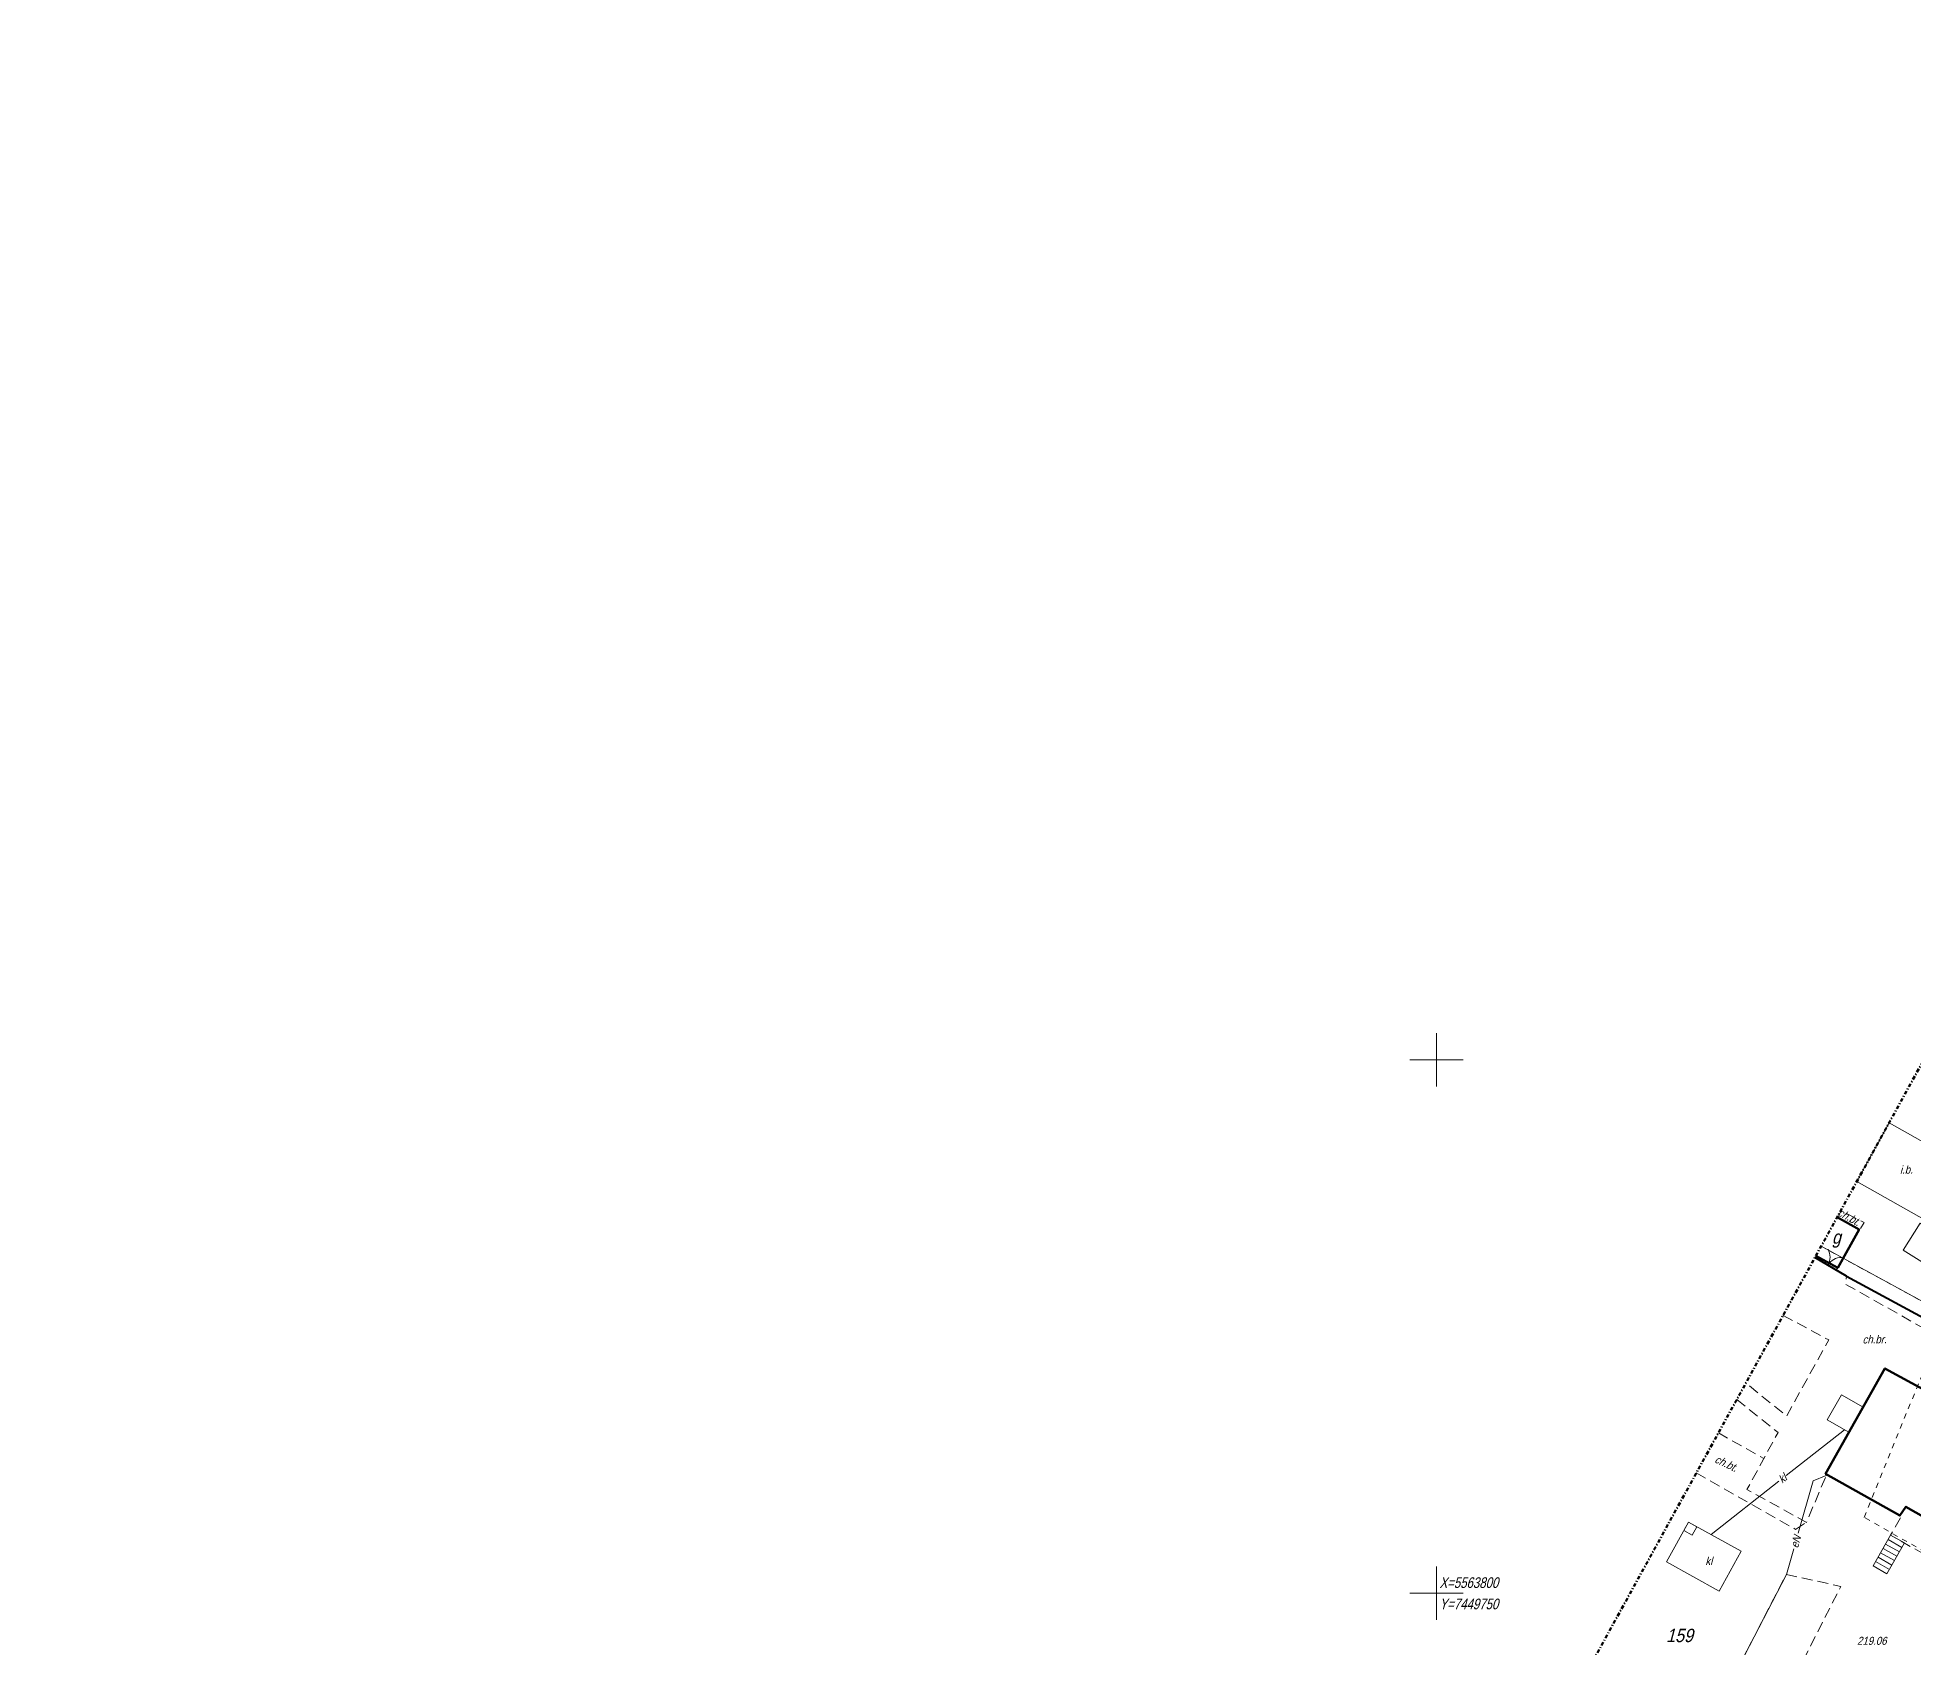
# Model space of a CAD drawing. Extents: x 7449598 to 7450455, y 5563374 to 5564952.
# Drawn here: x 7449618.9 to 7449794.7, y 5563794.9 to 5563945.9 of the extents above; entities that cross this region are included whole.
import ezdxf
from ezdxf.enums import TextEntityAlignment as Align

# ---------------------------------------------------------------- set-up
doc = ezdxf.new("R2010")
doc.units = 0
doc.header["$MEASUREMENT"] = 0
for name, pattern in [('218-500', [1, 0.5, -0.5]), ('420-500', [1.5, 1, -0.5]), ('DGN Style 4', [0.686427, 0.343214, -0.171607, 0, -0.171607])]:
    doc.linetypes.add(name, pattern=pattern)
for name, color, linetype, lineweight in [('61', 252, 'Continuous', 0), ('EBUPP_316', 7, 'Continuous', 0), ('EDZPD_219', 7, 'Continuous', 0), ('Level 45', 7, 'Continuous', 0), ('SDRPK_420', 7, 'Continuous', 0), ('SZOPO_902', 7, 'Continuous', 0), ('SZOPO_905', 7, 'Continuous', 0), ('UEEPO_585', 7, 'Continuous', 0), ('UKKPO_582', 7, 'Continuous', 0), ('Warstwa 1', 7, 'Continuous', 0), ('Warstwa 24', 7, 'Continuous', 0), ('Warstwa 25', 7, 'Continuous', 0), ('Warstwa 29', 7, 'Continuous', 0), ('Warstwa 3', 7, 'Continuous', 0), ('Warstwa 4', 7, 'Continuous', 0), ('Warstwa 60', 7, 'Continuous', 0), ('Warstwa 8', 7, 'Continuous', 0)]:
    doc.layers.add(name, color=color, linetype=linetype, lineweight=lineweight)
doc.styles.add('Style-WORKING_1250 I 0.26180', font='WORKING_1250.shx', dxfattribs={"oblique": 14.999978})

# ---------------------------------------------------------------- blocks, each defined once
blk = doc.blocks.new('905_1')
at = {"layer": 'SZOPO_905', "color": 7, "linetype": 'Continuous', "lineweight": 13}
for centre, start, end in [((-1.5, 0), 0, 60), ((1.5, 0), 120, 180)]:
    blk.add_arc(centre, 1.5, start, end, dxfattribs=at)

msp = doc.modelspace()

# ---------------------------------------------------------------- linework, layer by layer
at = {"layer": 'EBUPP_316', "color": 7, "linetype": 'Continuous', "lineweight": 13, "flags": 128}
for points in [[(7449789.4, 5563838.6), (7449792.44, 5563844.12), (7449800.25, 5563839.71), (7449797.15, 5563834.22)], [(7449799.75, 5563831.94), (7449795.34, 5563834.7), (7449793.75, 5563832.17), (7449798.16, 5563829.41)]]:
    msp.add_lwpolyline(points, close=True, dxfattribs=at)
at = {"layer": 'EDZPD_219', "color": 96, "linetype": 'Continuous', "lineweight": 13}
msp.add_line((7449786.06, 5563832.54), (7449817.12, 5563815.56), dxfattribs=at)
at = {"layer": 'SDRPK_420', "color": 7, "linetype": '420-500', "lineweight": 13}
for p, q in [((7449774.36, 5563811.28), (7449783.67, 5563805.99)), ((7449783.67, 5563805.99), (7449784.69, 5563806.65))]:
    msp.add_line(p, q, dxfattribs=at)
at = {"layer": 'SDRPK_420', "color": 7, "linetype": '420-500', "lineweight": 13, "flags": 128}
for points in [[(7449787.48, 5563830.3), (7449790.08, 5563834.76), (7449787.9, 5563835.88)], [(7449802.63, 5563816.81), (7449804.43, 5563819.89), (7449788.37, 5563828.97), (7449788.43, 5563829.74)], [(7449782.49, 5563826.06), (7449782.5, 5563826.04), (7449786.77, 5563823.76), (7449782.83, 5563816.62), (7449779, 5563819.71)], [(7449778.16, 5563818.18), (7449782.02, 5563815.08), (7449779.1, 5563809.72), (7449784.69, 5563806.65), (7449786.53, 5563811.04)], [(7449776.43, 5563815.05), (7449780.69, 5563812.63)], [(7449793.5, 5563807.08), (7449792.57, 5563805.45), (7449798.06, 5563802.33), (7449804.56, 5563813.78), (7449803.82, 5563814.2)]]:
    msp.add_lwpolyline(points, dxfattribs=at)
msp.add_lwpolyline([(7449782.8, 5563801.76), (7449787.9, 5563800.65), (7449778.95, 5563783), (7449774.61, 5563785.93)], close=True, dxfattribs=at)
at = {"layer": 'SZOPO_902', "color": 7, "linetype": 'Continuous', "lineweight": 40}
msp.add_line((7449788.43, 5563829.74), (7449785.48, 5563831.48), dxfattribs=at)
at = {"layer": 'SZOPO_902', "color": 7, "linetype": 'Continuous', "lineweight": 40, "flags": 128}
msp.add_lwpolyline([(7449788.43, 5563829.74), (7449815.8, 5563814.92)], dxfattribs=at)
at = {"layer": 'UEEPO_585', "color": 1, "linetype": 'Continuous', "lineweight": 13, "flags": 128}
for points in [[(7449783.91, 5563805.63), (7449785.32, 5563810.53), (7449786.53, 5563811.04)], [(7449797.57, 5563770.33), (7449786.8, 5563778.7), (7449774.61, 5563785.93), (7449782.8, 5563801.76), (7449783.49, 5563804.16)]]:
    msp.add_lwpolyline(points, dxfattribs=at)
at = {"layer": 'UKKPO_582', "color": 36, "linetype": 'Continuous', "lineweight": 13, "flags": 128}
for points in [[(7449782.77, 5563811.04), (7449788.24, 5563815.34)], [(7449775.74, 5563805.51), (7449782.08, 5563810.5)]]:
    msp.add_lwpolyline(points, dxfattribs=at)
for points in [[(7449771.56, 5563802.94), (7449776.5, 5563800.2), (7449778.57, 5563803.94), (7449773.63, 5563806.68)], [(7449773.2, 5563805.89), (7449773.63, 5563806.68), (7449774.42, 5563806.24), (7449773.98, 5563805.45)]]:
    msp.add_lwpolyline(points, close=True, dxfattribs=at)
at = {"layer": 'Warstwa 29', "color": 96, "linetype": '218-500', "lineweight": 13}
for p, q in [((7449786.06, 5563832.54), (7449797.82, 5563826.12)), ((7449797.82, 5563826.12), (7449786.06, 5563832.54)), ((7449790.08, 5563807.12), (7449797.82, 5563826.12)), ((7449807.15, 5563797.45), (7449790.08, 5563807.12))]:
    msp.add_line(p, q, dxfattribs=at)
at = {"layer": 'Warstwa 3', "color": 7, "linetype": 'Continuous', "lineweight": 53, "flags": 128}
msp.add_lwpolyline([(7449787.55, 5563835.25), (7449789.62, 5563834.11), (7449787.62, 5563830.5), (7449785.57, 5563831.64)], dxfattribs=at)
msp.add_lwpolyline([(7449803.95, 5563814.23), (7449798.91, 5563805.34), (7449794.01, 5563808.12), (7449793.42, 5563807.29), (7449786.48, 5563811.2), (7449792.04, 5563821.08), (7449798.52, 5563817.55), (7449799.49, 5563819.05), (7449802.59, 5563817.1), (7449801.91, 5563815.59)], close=True, dxfattribs=at)
at = {"layer": 'Warstwa 60', "color": 7, "linetype": 'Continuous', "lineweight": 13}
for p, q in [((7449750, 5563847.5), (7449750, 5563852.5)), ((7449747.5, 5563850), (7449752.5, 5563850)), ((7449750, 5563797.5), (7449750, 5563802.5)), ((7449747.5, 5563800), (7449752.5, 5563800))]:
    msp.add_line(p, q, dxfattribs=at)
at = {"layer": 'Warstwa 60', "color": 7, "linetype": 'Continuous', "lineweight": 0, "ltscale": 0.1}
for p, q in [((7449792.33, 5563805.04), (7449793.63, 5563804.3)), ((7449791.16, 5563802.97), (7449792.46, 5563802.24)), ((7449791.4, 5563803.39), (7449792.69, 5563802.65)), ((7449791.63, 5563803.8), (7449792.93, 5563803.06)), ((7449791.87, 5563804.21), (7449793.16, 5563803.48)), ((7449792.1, 5563804.62), (7449793.39, 5563803.89))]:
    msp.add_line(p, q, dxfattribs=at)
at = {"layer": 'Warstwa 60', "color": 7, "linetype": 'Continuous', "lineweight": 0, "ltscale": 0.1, "flags": 128}
for points in [[(7449786.62, 5563816.26), (7449787.96, 5563818.61), (7449790, 5563817.45), (7449788.66, 5563815.1)], [(7449792.57, 5563805.45), (7449793.86, 5563804.72), (7449792.22, 5563801.83), (7449790.93, 5563802.56)]]:
    msp.add_lwpolyline(points, close=True, dxfattribs=at)
at = {"layer": 'Warstwa 8', "color": 7, "linetype": 'DGN Style 4', "lineweight": 53, "flags": 128}
msp.add_lwpolyline([(7450242.25, 5564757.19), (7450281.76, 5564736.22), (7450381.95, 5564923.76), (7450454.95, 5564884.92), (7450405.4, 5564791.85), (7450392.83, 5564798.55), (7450342.94, 5564703.75), (7450227.05, 5564484.37), (7450154.83, 5564348.79), (7449690.29, 5563497.19), (7449618.91, 5563522.75), (7449629.01, 5563547.14), (7449943.26, 5564118.2), (7449916.28, 5564132.94), (7449953.15, 5564197.69), (7449979.3, 5564183.67), (7450084.83, 5564375.48), (7450052.49, 5564392.85)], close=True, dxfattribs=at)

# ---------------------------------------------------------------- block references
at = {"layer": 'SZOPO_905', "color": 7, "linetype": 'Continuous', "lineweight": 13, "rotation": 329.3774349556583}
msp.add_blockref('905_1', (7449786.69, 5563830.76), dxfattribs=at)

# ---------------------------------------------------------------- texts
at = {"layer": '61', "color": 1, "linetype": 'Continuous', "lineweight": 13, "style": 'Style-WORKING_1250 I 0.26180', "oblique": 15, "width": 0.900007}
msp.add_text('eN', height=0.75, rotation=73.9453, dxfattribs=at).set_placement((7449783.52, 5563804.28), align=Align.MIDDLE_LEFT)
at = {"layer": 'EBUPP_316', "color": 7, "linetype": 'Continuous', "lineweight": 13, "style": 'Style-WORKING_1250 I 0.26180', "oblique": 15, "width": 0.900007}
msp.add_text('i.b.', height=0.75, dxfattribs=at).set_placement((7449793.45, 5563839.34))
at = {"layer": 'Level 45', "color": 7, "linetype": 'Continuous', "lineweight": 0, "style": 'Style-WORKING_1250 I 0.26180', "oblique": 15, "width": 0.900007}
msp.add_text('219.06', height=0.75, dxfattribs=at).set_placement((7449789.43, 5563795.17))
at = {"layer": 'UKKPO_582', "color": 36, "linetype": 'Continuous', "lineweight": 13, "style": 'Style-WORKING_1250 I 0.26180', "oblique": 15, "width": 0.900007}
msp.add_text('kl', height=0.75, rotation=38.0512, dxfattribs=at).set_placement((7449782.67, 5563810.47), align=Align.CENTER)
msp.add_text('kl', height=0.75, rotation=0.0663, dxfattribs=at).set_placement((7449775.21, 5563802.65))
at = {"layer": 'Warstwa 1', "color": 7, "linetype": 'Continuous', "lineweight": 0, "style": 'Style-WORKING_1250 I 0.26180', "oblique": 15, "width": 0.900007}
for s, rotation, p in [('ch.bt.', 331.4094, (7449787.54, 5563835.46)), ('ch.br.', 0.3704, (7449789.94, 5563823.42)), ('ch.bt.', 334.7371, (7449776.01, 5563812.3))]:
    msp.add_text(s, height=0.75, rotation=rotation, dxfattribs=at).set_placement(p)
at = {"layer": 'Warstwa 24', "color": 96, "linetype": 'Continuous', "lineweight": 30, "style": 'Style-WORKING_1250 I 0.26180', "oblique": 15, "width": 0.899997}
msp.add_text('159', height=1.25, dxfattribs=at).set_placement((7449771.53, 5563795.42))
at = {"layer": 'Warstwa 25', "color": 7, "linetype": 'Continuous', "lineweight": 13, "style": 'Style-WORKING_1250 I 0.26180', "oblique": 15, "width": 0.8}
msp.add_text(' X=5563800 ', height=1, dxfattribs=at).set_placement((7449750, 5563800.5))
msp.add_text(' Y=7449750 ', height=1, dxfattribs=at).set_placement((7449750, 5563799.5), align=Align.TOP_LEFT)
at = {"layer": 'Warstwa 4', "color": 7, "linetype": 'Continuous', "lineweight": 30, "style": 'Style-WORKING_1250 I 0.26180', "oblique": 15, "width": 0.899997}
msp.add_text('g', height=1.25, dxfattribs=at).set_placement((7449787.07, 5563832.77))

doc.saveas('drawing.dxf')
